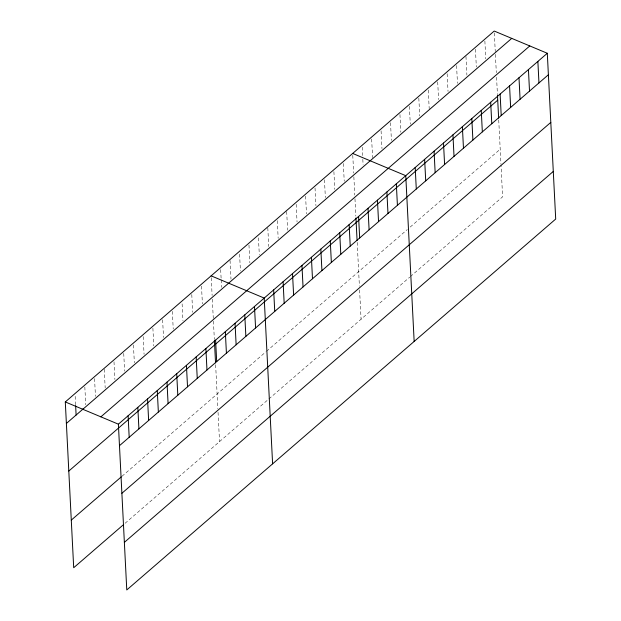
<?xml version="1.0" encoding="UTF-8"?>
<svg xmlns="http://www.w3.org/2000/svg" width="621" height="621" viewBox="0 0 621 621"><rect width="100%" height="100%" fill="white"/><g stroke="black" fill="none" stroke-linecap="round" stroke-linejoin="round"><path stroke-width="0.47" stroke-dasharray="3.1 2.33" d="M121.98 476.276L265.749 351.952M266.479 351.323L407.298 229.553M410.202 227.045L500.208 149.211M125.085 523.286L268.163 399.567M268.885 398.938L409.705 277.168M410.434 276.539L502.614 196.826L500.992 164.775M494.316 32.921L495.263 51.613M495.403 54.376L496.326 72.688M496.559 77.268L497.444 94.664M498.725 119.969L500.945 163.859M484.877 41.079L485.777 58.84M475.445 49.238L476.338 66.998M465.96 56.464L466.907 75.157M456.567 65.562L457.467 83.315M447.136 73.72L448.036 91.473M437.696 81.879L438.597 99.639M428.257 90.037L429.204 108.729M418.826 98.196L419.726 115.956M409.386 106.362L410.287 124.115M399.955 114.52L400.848 132.273M390.516 122.679L391.416 140.439M381.077 130.837L381.977 148.598M371.645 138.995L372.592 157.687M362.206 147.154L362.633 155.568M362.819 159.31L363.106 164.914M352.767 155.32L353.667 173.073M353.854 176.775L354.785 195.087M354.971 198.751L355.849 216.147M357.184 242.369L359.404 286.258M359.59 289.922L361.073 319.217M343.335 163.478L344.236 181.239M333.896 171.637L334.797 189.397M324.465 179.795L325.357 197.556M315.026 187.953L315.926 205.714M305.586 196.12L306.487 213.872M296.155 204.278L297.055 222.031M286.669 211.505L287.616 230.197M277.276 220.595L278.177 238.355M267.798 227.822L268.746 246.514M258.452 237.851L259.306 254.672M248.974 245.078L249.867 262.83M239.582 254.168L240.436 270.997M230.049 260.463L230.996 279.155M220.665 269.553L221.138 278.899M221.185 279.838L221.565 287.313M211.225 277.711L212.126 295.472M212.312 299.175L213.29 318.402M213.43 321.15L214.354 339.462M215.634 364.76L217.862 408.657M218.049 412.321L219.531 441.616M201.507 286.126L202.407 303.879M191.78 294.533L192.681 312.285M182.108 303.871L182.962 320.692M172.335 311.346L173.236 329.099M162.617 319.753L163.517 337.506M152.89 328.16L153.791 345.913M143.172 336.566L144.072 354.319M133.445 344.973L134.346 362.734M123.726 353.38L124.627 371.141M114 361.787L114.901 379.547M104.235 369.262L105.182 387.954M94.563 378.6L95.455 396.361M84.836 387.007L85.737 404.768M75.164 396.345L75.591 404.76"/><path stroke-width="0.93" d="M123.695 524.489L73.697 567.726L65.298 401.95L494.223 31.05L547.303 53.274L555.702 219.05L126.777 589.95L118.386 424.174L547.303 53.274M66.385 423.452L83.051 409.037M82.818 409.286L511.735 38.386M100.866 416.846L529.783 45.938M68.799 471.06L497.724 100.16M119.473 445.676L548.39 74.768M71.283 520.111L121.281 476.874M121.887 493.284L550.804 122.384M124.371 542.343L553.288 171.435M352.674 153.449L405.761 175.673L414.16 341.449M211.132 275.848L264.212 298.072L272.611 463.84M65.298 401.95L118.386 424.174M537.871 61.432L538.958 82.935M528.432 69.591L529.519 91.093M518.993 77.757L520.087 99.251M509.562 85.915L510.648 107.41M500.122 94.074L501.209 115.568M497.491 95.58L498.632 118.083M490.683 102.232L491.778 123.734M481.252 110.391L482.338 131.893M471.813 118.557L472.907 140.051M462.381 126.715L463.468 148.209M452.942 134.873L454.029 156.368M443.503 143.032L444.597 164.534M434.071 151.19L435.158 172.692M424.632 159.356L425.719 180.851M415.193 167.515L416.287 189.009M396.322 183.832L397.417 205.326M386.891 191.99L387.978 213.492M377.452 200.156L378.538 221.65M368.012 208.314L369.107 229.809M358.581 216.473L359.668 237.967M355.942 217.979L357.083 240.482M349.142 224.631L350.228 246.126M339.703 232.79L340.797 254.292M330.271 240.948L331.358 262.45M320.832 249.114L321.926 270.609M311.4 257.273L312.487 278.767M301.961 265.431L303.048 286.925M292.522 273.589L293.617 295.091M283.091 281.748L284.177 303.25M273.651 289.914L274.738 311.408M254.494 306.479L255.58 327.973M244.775 314.886L245.862 336.38M235.049 323.293L236.135 344.787M225.33 331.699L226.417 353.194M215.603 340.106L216.69 361.601M214.4 340.378L215.541 362.874M205.885 348.513L206.972 370.007M196.158 356.92L197.253 378.414M186.44 365.327L187.526 386.821M176.713 373.733L177.808 395.228M166.995 382.14L168.081 403.642M157.268 390.547L158.363 412.049M147.55 398.954L148.636 420.456M137.823 407.36L138.918 428.863M128.105 415.767L129.191 437.269M75.638 405.699L76.111 415.045"/></g></svg>
